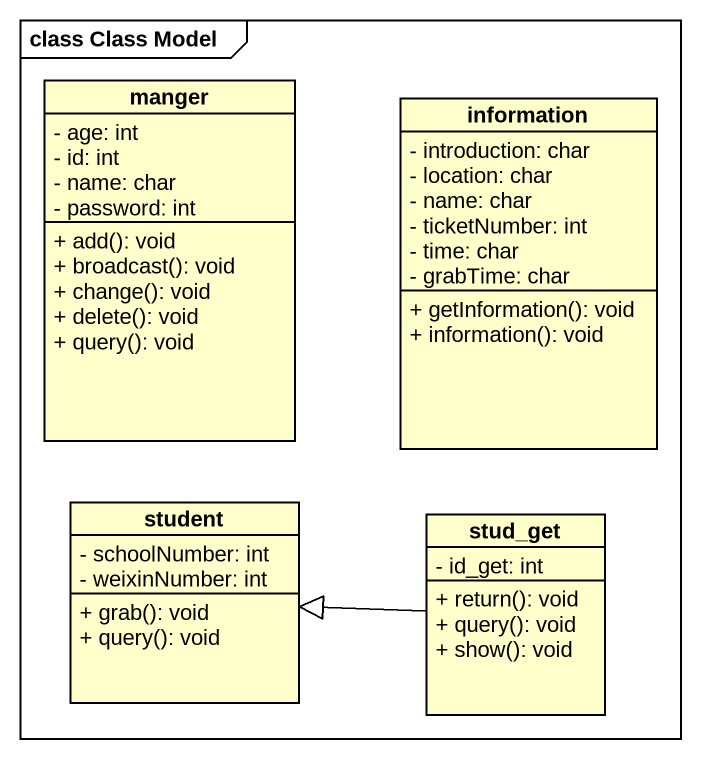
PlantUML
@startuml
mainframe class Class Model
hide circle
hide empty members
skinparam classAttributeIconSize 0
class manger {
  - age: int
  - id: int
  - name: char
  - password: int
  + add(): void
  + broadcast(): void
  + change(): void
  + delete(): void
  + query(): void
}
class information {
  - introduction: char
  - location: char
  - name: char
  - ticketNumber: int
  - time: char
  - grabTime: char
  + getInformation(): void
  + information(): void
}
class student {
  - schoolNumber: int
  - weixinNumber: int
  + grab(): void
  + query(): void
}
class stud_get {
  - id_get: int
  + return(): void
  + query(): void
  + show(): void
}
stud_get -left-|> student
@enduml
